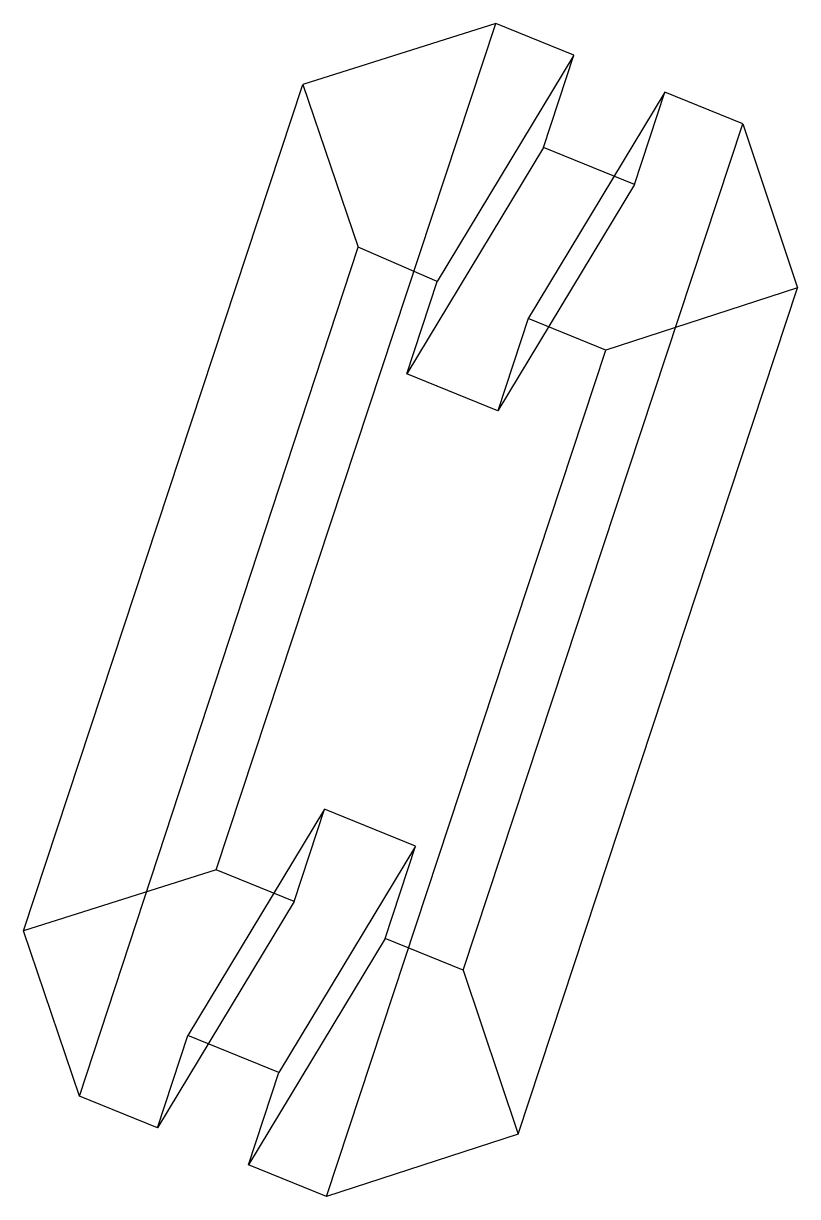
# Model space of a CAD drawing. Extents: x -876 to 4889, y -4439 to 4300.
import ezdxf

# ---------------------------------------------------------------- set-up
doc = ezdxf.new("R2010")
doc.units = 0
doc.header["$MEASUREMENT"] = 0
doc.layers.get('0').update_dxf_attribs({"linetype": 'CONTINUOUS'})
doc.layers.add('CAPA_POR_DEFECTO', color=7, linetype='CONTINUOUS')

msp = doc.modelspace()

# ---------------------------------------------------------------- linework, layer by layer
for p, q in [((2642.2, 4300), (1205.9, 3845.3)), ((2997.1, 3376.1), (3222.7, 4063.7)), ((1205.9, 3845.3), (1617.8, 2633.4)), ((3674.6, 3100.4), (3900.2, 3788)), ((4480.8, 3551.8), (4889.4, 2330.1)), ((1979.1, 1690.7), (2204.7, 2378.3)), ((2882.3, 2102.6), (2656.7, 1415)), ((1141, -2241.5), (1366.6, -1554)), ((1818.6, -2517.3), (2044.2, -1829.7)), ((560.5, -2005.3), (-875.8, -2459.9)), ((2399.1, -2753.5), (2807.8, -3975.2)), ((123.1, -3927), (348.7, -3239.4)), ((800.6, -4202.7), (1026.2, -3515.1))]:
    msp.add_line(p, q)
at = {"color": 7}
for p, q in [((3222.7, 4063.7), (2204.7, 2378.3)), ((3900.2, 3788), (2882.3, 2102.6)), ((2997.1, 3376.1), (1979.1, 1690.7)), ((3674.6, 3100.4), (2656.7, 1415)), ((1366.6, -1554), (348.7, -3239.4)), ((2044.2, -1829.7), (1026.2, -3515.1)), ((1141, -2241.5), (123.1, -3927)), ((1818.6, -2517.3), (800.6, -4202.7))]:
    msp.add_line(p, q, dxfattribs=at)
at = {"layer": 'CAPA_POR_DEFECTO', "color": 7}
for p, q in [((560.5, -2005.3), (2642.2, 4300)), ((3222.7, 4063.7), (2642.2, 4300)), ((-875.8, -2459.9), (1205.9, 3845.3)), ((4480.8, 3551.8), (3900.2, 3788)), ((2399.1, -2753.5), (4480.8, 3551.8)), ((3674.6, 3100.4), (2997.1, 3376.1)), ((-457.4, -3690.8), (1617.8, 2633.4)), ((2204.7, 2378.3), (1617.8, 2633.4)), ((2807.8, -3975.2), (4889.4, 2330.1)), ((4889.4, 2330.1), (3462.8, 1866.3)), ((3462.8, 1866.3), (2882.3, 2102.6)), ((1381.1, -4438.9), (3462.8, 1866.3)), ((2656.7, 1415), (1979.1, 1690.7)), ((2044.2, -1829.7), (1366.6, -1554)), ((1141, -2241.5), (560.5, -2005.3)), ((-457.4, -3690.8), (-875.8, -2459.9)), ((2399.1, -2753.5), (1818.6, -2517.3)), ((1026.2, -3515.1), (348.7, -3239.4)), ((123.1, -3927), (-457.4, -3690.8)), ((2807.8, -3975.2), (1381.1, -4438.9)), ((1381.1, -4438.9), (800.6, -4202.7))]:
    msp.add_line(p, q, dxfattribs=at)

doc.saveas('drawing.dxf')
